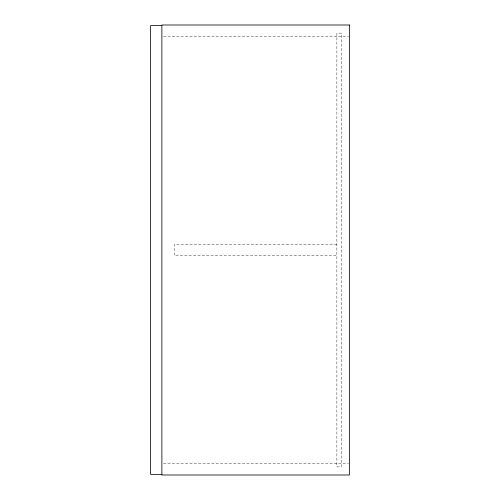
<?xml version="1.0" encoding="UTF-8"?>
<svg xmlns="http://www.w3.org/2000/svg" width="500" height="500" viewBox="0 0 500 500"><rect width="100%" height="100%" fill="white"/><g stroke="black" fill="none" stroke-linecap="round" stroke-linejoin="round"><path stroke-width="0.38" stroke-dasharray="2.5 1.88" d="M163.438 36.25L348.594 36.25M336.875 244.375L174.375 244.375L174.375 255.625L336.875 255.625M163.438 463.75L348.594 463.75M341.25 33.125L336.875 33.125L336.875 466.875L341.25 466.875L341.25 33.125"/><path stroke-width="0.75" d="M161.875 25.625L150.625 25.625L150.625 474.375L161.875 474.375M349.375 25L161.875 25L161.875 475L349.375 475L349.375 25"/></g></svg>
